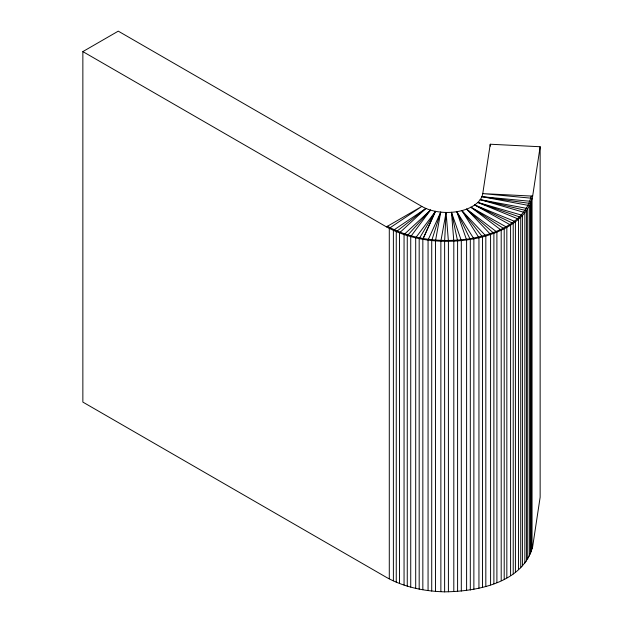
<?xml version="1.0" encoding="UTF-8"?>
<svg xmlns="http://www.w3.org/2000/svg" width="623" height="623" viewBox="0 0 623 623"><rect width="100%" height="100%" fill="white"/><g stroke="black" fill="none" stroke-linecap="round" stroke-linejoin="round"><path stroke-width="0.93" d="M448.412 591.749L448.412 241.249L446.084 212.443L444.627 241.35L444.627 591.85C477.039 591.445 522.829 583.019 532.657 546.62L540.141 497.24L540.141 146.74L490.246 144.225L482.763 193.605A35.776 20.652 0 0 1 459.361 211.205A35.776 20.652 0 0 1 421.833 206.408L118.269 31.15L82.859 51.6L82.859 402.092L386.416 577.35C404.14 587.216 424.497 591.305 444.627 591.85M82.859 51.6L386.416 226.858C415.525 242.627 450.694 244.675 482.506 236.974C503.439 231.203 527.759 219.421 532.657 196.12L540.141 146.74M428.063 590.511L428.063 240.019L440.71 212.116L435.493 240.797L435.493 591.297M446.084 212.443L440.866 241.124L440.866 591.624M531.232 196.05C524.916 223.198 494.483 234.341 469.929 238.734C442.081 242.853 412.387 239.948 387.428 226.266M440.71 212.116L431.723 240.571L431.723 591.063M423.196 238.43L435.485 211.329L415.697 237.807L415.697 588.307M404.054 585.044L404.054 234.552L430.516 210.091L410.736 236.569L410.736 587.068M430.516 210.091L407.263 235.704L407.263 586.204M393.386 580.807L393.386 230.315L425.937 208.44L399.468 232.893L399.468 583.393M425.937 208.44L396.259 231.74L396.259 582.232M386.416 226.858L421.833 206.408L389.289 228.283L389.289 578.775M532.657 196.12L482.763 193.605L532.05 198.278L532.05 548.777M529.386 556.09L529.386 205.59L481.89 196.681L531.17 201.361L531.17 551.853M481.89 196.681L530.555 203.519L530.555 554.011M524.846 563.091L524.846 212.591L480.216 199.648L527.72 208.565L527.72 559.057M480.216 199.648L526.544 210.644L526.544 561.136M518.538 569.617L518.538 219.117L477.794 202.436L522.424 215.379L522.424 565.879M477.794 202.436L520.727 217.334L520.727 567.833M510.587 575.512L510.587 225.02L474.664 204.983L515.408 221.663L515.408 572.163M474.664 204.983L513.22 223.447L513.22 573.939M501.196 580.659L501.196 230.16L470.91 207.233L506.834 227.263L506.834 577.762M470.91 207.233L504.209 228.836L504.209 579.328M490.574 584.919L490.574 234.427L466.611 209.126L496.897 232.052L496.897 582.552M466.611 209.126L493.891 233.376L493.891 583.876M478.947 588.213L478.947 237.721L461.869 210.621L485.823 235.922L485.823 586.422M461.869 210.621L482.506 236.974L482.506 587.466M466.604 590.456L466.604 239.964L456.791 211.688L473.869 238.788L473.869 589.28M456.791 211.688L470.31 239.536L470.31 590.028M453.809 591.601L453.809 241.109L451.488 212.303L461.3 240.579L461.3 591.071M451.488 212.303L457.594 241.008L457.594 591.5M490.246 144.225L490.246 146.164M422.838 589.724L422.838 239.224L435.477 211.329L419.178 238.671L419.178 589.171"/></g></svg>
